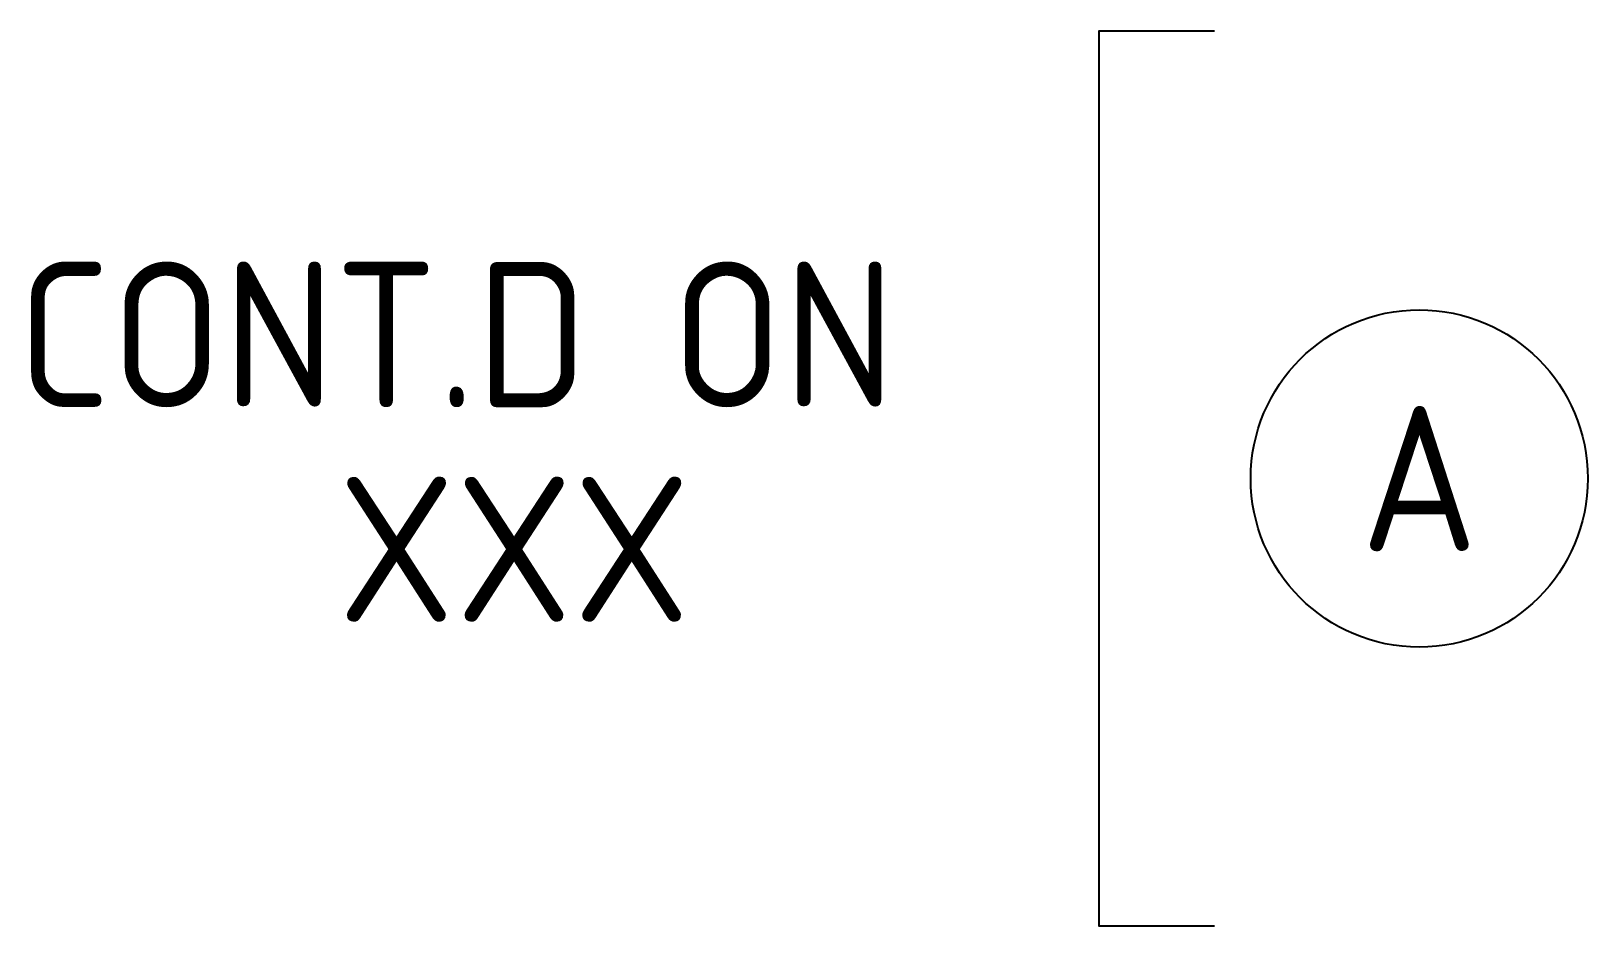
# Model space of a CAD drawing. Header units: millimetres. Extents: x 21.7 to 45.3, y 262.7 to 276.2.
import ezdxf
from ezdxf.enums import TextEntityAlignment as Align

# ---------------------------------------------------------------- set-up
doc = ezdxf.new("R2010")
doc.units = ezdxf.units.MM
doc.styles.add('ISOCP', font='isocp.shx')

# ---------------------------------------------------------------- blocks, each defined once
blk = doc.blocks.new("CONT' PREVIOS SHEET")
blk.add_lwpolyline([(39.654, 276.24), (37.904, 276.24), (37.904, 262.68), (39.654, 262.68)])
blk.add_circle((42.761, 269.46), 2.556)
at = {"style": 'ISOCP'}
blk.add_text('CONT.D ON', height=2.2, dxfattribs=at).set_placement((21.501, 270.541))
at = {"style": 'ISOCP', "flags": 4}
for tag, p in [('CONT', (42.761, 269.46)), ('CONDSHEET', (29.036, 268.389))]:
    blk.add_attdef(tag, text='', height=2.2, dxfattribs=at).set_placement(p, align=Align.MIDDLE_CENTER)

msp = doc.modelspace()

# ---------------------------------------------------------------- block references
msp.add_blockref("CONT' PREVIOS SHEET", (0, 0)).add_auto_attribs({'CONT': 'A', 'CONDSHEET': 'XXX'})

doc.saveas('drawing.dxf')
